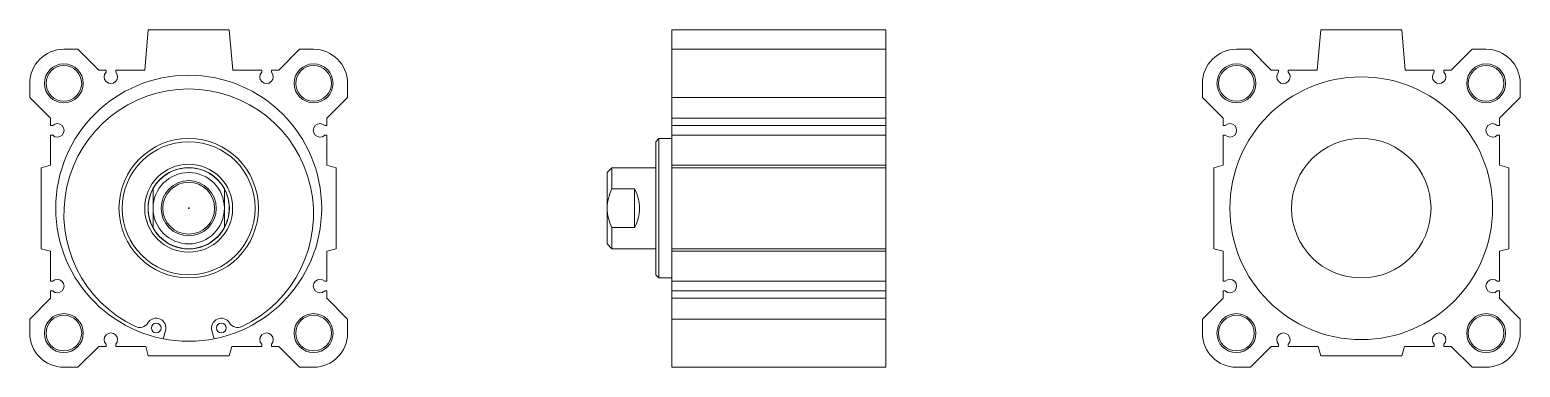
# Model space of a CAD drawing. Header units: millimetres. Extents: x -411 to 49, y -49 to 55.
import ezdxf

# ---------------------------------------------------------------- set-up
doc = ezdxf.new("R2010")
doc.units = ezdxf.units.MM
doc.header["$LTSCALE"] = 0.5
doc.layers.get('0').update_dxf_attribs({"color": 9, "lineweight": 15})

msp = doc.modelspace()

# ---------------------------------------------------------------- linework, layer by layer
at = {"color": 7, "linetype": 'Continuous'}
for p, q in [((-374.05, 55), (-375.13, 42.6)), ((-349.05, 55), (-374.05, 55)), ((-347.96, 42.6), (-349.05, 55)), ((-212.56, 49), (-212.56, 55)), ((-212.56, 55), (-146.56, 55)), ((-146.56, 55), (-146.56, 49)), ((-12.5, 55), (-13.58, 42.6)), ((12.5, 55), (-12.5, 55)), ((13.58, 42.6), (12.5, 55)), ((-395.7, 49), (-400.05, 49)), ((-395.7, 49), (-389.3, 42.6)), ((-333.8, 42.6), (-327.4, 49)), ((-323.05, 49), (-327.4, 49)), ((-212.56, 38.5), (-212.56, 49)), ((-212.56, 49), (-146.56, 49)), ((-146.56, 49), (-146.56, 38.5)), ((-34.15, 49), (-38.5, 49)), ((-27.75, 42.6), (-34.15, 49)), ((34.15, 49), (27.75, 42.6)), ((38.5, 49), (34.15, 49)), ((-389.3, 42.6), (-387.05, 42.6)), ((-387.05, 42.6), (-387.05, 41.93)), ((-384.05, 42.6), (-375.13, 42.6)), ((-384.05, 41.93), (-384.05, 42.6)), ((-347.96, 42.6), (-339.05, 42.6)), ((-339.05, 42.6), (-339.05, 41.93)), ((-336.05, 42.6), (-333.8, 42.6)), ((-336.05, 41.93), (-336.05, 42.6)), ((-25.5, 42.6), (-27.75, 42.6)), ((-25.5, 41.93), (-25.5, 42.6)), ((-13.58, 42.6), (-22.5, 42.6)), ((-22.5, 42.6), (-22.5, 41.93)), ((22.5, 42.6), (13.58, 42.6)), ((22.5, 41.93), (22.5, 42.6)), ((27.75, 42.6), (25.5, 42.6)), ((25.5, 42.6), (25.5, 41.93)), ((-410.55, 38.5), (-410.55, 34.15)), ((-312.55, 34.15), (-312.55, 38.5)), ((-212.56, 34.15), (-212.56, 38.5)), ((-146.56, 38.5), (-146.56, 34.15)), ((-49, 38.5), (-49, 34.15)), ((49, 34.15), (49, 38.5)), ((-410.55, 34.15), (-404.15, 27.75)), ((-318.95, 27.75), (-312.55, 34.15)), ((-212.56, 27.75), (-212.56, 34.15)), ((-212.56, 34.15), (-146.56, 34.15)), ((-146.56, 27.75), (-146.56, 34.15)), ((-42.6, 27.75), (-49, 34.15)), ((49, 34.15), (42.6, 27.75)), ((-404.15, 27.75), (-404.15, 25.5)), ((-318.95, 25.5), (-318.95, 27.75)), ((-212.56, 25.5), (-212.56, 27.75)), ((-212.56, 27.75), (-146.56, 27.75)), ((-146.56, 25.5), (-146.56, 27.75)), ((-42.6, 25.5), (-42.6, 27.75)), ((42.6, 27.75), (42.6, 25.5)), ((-403.48, 25.5), (-404.15, 25.5)), ((-318.95, 25.5), (-319.61, 25.5)), ((-212.56, 25.5), (-212.56, 22.5)), ((-146.56, 25.5), (-212.56, 25.5)), ((-146.56, 25.5), (-146.56, 22.5)), ((-42.6, 25.5), (-41.93, 25.5)), ((41.93, 25.5), (42.6, 25.5)), ((-404.15, 22.5), (-404.15, 13.28)), ((-404.15, 22.5), (-403.48, 22.5)), ((-319.61, 22.5), (-318.95, 22.5)), ((-318.95, 13.28), (-318.95, 22.5)), ((-216.56, 21.5), (-217.56, 20.5)), ((-217.56, 0), (-217.56, 20.5)), ((-216.56, 21.5), (-216.56, 0)), ((-212.56, 21.5), (-216.56, 21.5)), ((-212.56, 13.28), (-212.56, 22.5)), ((-146.56, 22.5), (-212.56, 22.5)), ((-146.56, 13.28), (-146.56, 22.5)), ((-42.6, 13.28), (-42.6, 22.5)), ((-41.93, 22.5), (-42.6, 22.5)), ((42.6, 22.5), (41.93, 22.5)), ((42.6, 22.5), (42.6, 13.28)), ((-404.15, 13.28), (-407.05, 12.5)), ((-407.05, 12.5), (-407.05, -12.5)), ((-316.05, 12.5), (-318.95, 13.28)), ((-316.05, -12.5), (-316.05, 12.5)), ((-231.06, 12.5), (-232.56, 11)), ((-232.56, 0), (-232.56, 11)), ((-231.06, 12.5), (-231.06, 5.94)), ((-217.56, 12.5), (-231.06, 12.5)), ((-212.56, 12.5), (-212.56, 13.28)), ((-212.56, 13.28), (-146.56, 13.28)), ((-212.56, -12.5), (-212.56, 12.5)), ((-212.56, 12.5), (-146.56, 12.5)), ((-146.56, 13.28), (-146.56, 12.5)), ((-146.56, 12.5), (-146.56, -12.5)), ((-42.6, 13.28), (-45.5, 12.5)), ((-45.5, 12.5), (-45.5, -12.5)), ((45.5, 12.5), (42.6, 13.28)), ((45.5, -12.5), (45.5, 12.5)), ((-372.55, 0), (-372.55, 5.94)), ((-350.55, 5.94), (-350.55, 0)), ((-231.06, 5.94), (-224.06, 5.94)), ((-224.06, -5.94), (-224.06, 5.94)), ((-372.55, -5.94), (-372.55, 0)), ((-350.55, 0), (-350.55, -5.94)), ((-232.56, -11), (-232.56, 0)), ((-217.56, -20.5), (-217.56, 0)), ((-216.56, 0), (-216.56, -21.5)), ((-231.06, -5.94), (-231.06, -12.5)), ((-224.06, -5.94), (-231.06, -5.94)), ((-407.05, -12.5), (-404.15, -13.28)), ((-404.15, -13.28), (-404.15, -22.5)), ((-318.95, -13.28), (-316.05, -12.5)), ((-318.95, -22.5), (-318.95, -13.28)), ((-232.56, -11), (-231.06, -12.5)), ((-231.06, -12.5), (-217.56, -12.5)), ((-212.56, -13.28), (-212.56, -12.5)), ((-212.56, -12.5), (-146.56, -12.5)), ((-212.56, -22.5), (-212.56, -13.28)), ((-212.56, -13.28), (-146.56, -13.28)), ((-146.56, -12.5), (-146.56, -13.28)), ((-146.56, -22.5), (-146.56, -13.28)), ((-45.5, -12.5), (-42.6, -13.28)), ((-42.6, -22.5), (-42.6, -13.28)), ((42.6, -13.28), (45.5, -12.5)), ((42.6, -13.28), (42.6, -22.5)), ((-403.48, -22.5), (-404.15, -22.5)), ((-318.95, -22.5), (-319.61, -22.5)), ((-217.56, -20.5), (-216.56, -21.5)), ((-216.56, -21.5), (-212.56, -21.5)), ((-212.56, -22.5), (-212.56, -25.5)), ((-146.56, -22.5), (-212.56, -22.5)), ((-146.56, -22.5), (-146.56, -25.5)), ((-42.6, -22.5), (-41.93, -22.5)), ((41.93, -22.5), (42.6, -22.5)), ((-404.15, -25.5), (-404.15, -27.75)), ((-404.15, -25.5), (-403.48, -25.5)), ((-319.61, -25.5), (-318.95, -25.5)), ((-318.95, -27.75), (-318.95, -25.5)), ((-212.56, -27.75), (-212.56, -25.5)), ((-146.56, -25.5), (-212.56, -25.5)), ((-146.56, -27.75), (-146.56, -25.5)), ((-42.6, -27.75), (-42.6, -25.5)), ((-41.93, -25.5), (-42.6, -25.5)), ((42.6, -25.5), (41.93, -25.5)), ((42.6, -25.5), (42.6, -27.75)), ((-404.15, -27.75), (-410.55, -34.15)), ((-312.55, -34.15), (-318.95, -27.75)), ((-212.56, -27.75), (-146.56, -27.75)), ((-212.56, -34.15), (-212.56, -27.75)), ((-146.56, -34.15), (-146.56, -27.75)), ((-49, -34.15), (-42.6, -27.75)), ((42.6, -27.75), (49, -34.15)), ((-410.55, -34.15), (-410.55, -38.5)), ((-312.55, -38.5), (-312.55, -34.15)), ((-212.56, -38.5), (-212.56, -34.15)), ((-212.56, -34.15), (-146.56, -34.15)), ((-146.56, -34.15), (-146.56, -38.5)), ((-49, -34.15), (-49, -38.5)), ((49, -38.5), (49, -34.15)), ((-368.69, -37.73), (-369.4, -40.24)), ((-353.69, -40.24), (-354.41, -37.73)), ((-212.56, -49), (-212.56, -38.5)), ((-146.56, -38.5), (-146.56, -49)), ((-395.7, -49), (-389.3, -42.6)), ((-389.3, -42.6), (-387.05, -42.6)), ((-387.05, -41.93), (-387.05, -42.6)), ((-384.05, -42.6), (-384.05, -41.93)), ((-384.05, -42.6), (-374.82, -42.6)), ((-374.82, -42.6), (-374.05, -45.5)), ((-374.05, -45.5), (-349.05, -45.5)), ((-349.05, -45.5), (-348.27, -42.6)), ((-348.27, -42.6), (-339.05, -42.6)), ((-339.05, -41.93), (-339.05, -42.6)), ((-336.05, -42.6), (-336.05, -41.93)), ((-336.05, -42.6), (-333.8, -42.6)), ((-333.8, -42.6), (-327.4, -49)), ((-27.75, -42.6), (-34.15, -49)), ((-25.5, -42.6), (-27.75, -42.6)), ((-25.5, -42.6), (-25.5, -41.93)), ((-22.5, -41.93), (-22.5, -42.6)), ((-13.28, -42.6), (-22.5, -42.6)), ((-13.28, -42.6), (-12.5, -45.5)), ((-12.5, -45.5), (12.5, -45.5)), ((12.5, -45.5), (13.28, -42.6)), ((22.5, -42.6), (13.28, -42.6)), ((22.5, -42.6), (22.5, -41.93)), ((25.5, -41.93), (25.5, -42.6)), ((27.75, -42.6), (25.5, -42.6)), ((34.15, -49), (27.75, -42.6)), ((-400.05, -49), (-395.7, -49)), ((-327.4, -49), (-323.05, -49)), ((-212.56, -49), (-146.56, -49)), ((-38.5, -49), (-34.15, -49)), ((34.15, -49), (38.5, -49))]:
    msp.add_line(p, q, dxfattribs=at)
at = {"color": 124}
for p, q in [((-361.77, 0), (-361.32, 0)), ((-361.55, -0.22), (-361.55, 0.22))]:
    msp.add_line(p, q, dxfattribs=at)
at = {"color": 7, "linetype": 'Continuous'}
for centre, radius in [((-400.05, 38.5), 6), ((-400.05, 38.5), 5.5), ((-323.05, 38.5), 6), ((-323.05, 38.5), 5.5), ((-38.5, 38.5), 6), ((-38.5, 38.5), 5.5), ((38.5, 38.5), 6), ((38.5, 38.5), 5.5), ((-361.55, 0), 41), ((0, 0), 40.5), ((-361.55, 0), 21.5), ((-361.55, 0), 20.5), ((0, 0), 21.5), ((-361.55, 0), 13.55), ((-361.55, 0), 12.55), ((-361.55, 0), 8.5), ((-361.55, 0), 8), ((-400.05, -38.5), 6), ((-400.05, -38.5), 5.5), ((-371.57, -36.91), 1.5), ((-351.52, -36.91), 1.5), ((-323.05, -38.5), 6), ((-323.05, -38.5), 5.5), ((-38.5, -38.5), 6), ((-38.5, -38.5), 5.5), ((38.5, -38.5), 6), ((38.5, -38.5), 5.5)]:
    msp.add_circle(centre, radius, dxfattribs=at)
for centre, radius, start, end in [((-400.05, 38.5), 10.5, 90, 180), ((-323.05, 38.5), 10.5, 0, 90), ((-38.5, 38.5), 10.5, 90, 180), ((38.5, 38.5), 10.5, 0, 90), ((-385.55, 40.5), 2.08, 136.2937, 43.7063), ((-337.55, 40.5), 2.08, 136.2937, 43.7063), ((-24, 40.5), 2.08, 136.2937, 43.7063), ((24, 40.5), 2.08, 136.2937, 43.7063), ((-361.55, -1.71), 38.48, 295.2818, 244.7182), ((-402.05, 24), 2.08, 226.2937, 133.7063), ((-321.05, 24), 2.08, 46.2937, 313.7063), ((-40.5, 24), 2.07, 226.2937, 133.7063), ((40.5, 24), 2.08, 46.2937, 313.7063), ((-361.55, 0), 12.5, 28.3576, 151.6424), ((-361.55, 0), 11, 0, 180), ((-361.55, 0), 12.5, 151.6424, 180), ((-361.55, 0), 12.5, 0, 28.3576), ((-218.56, -0.38), 14, 153.1919, 178.4504), ((-235.06, 0), 12.5, 0, 28.3576), ((-361.55, 0), 12.5, 180, 208.3576), ((-361.55, 0), 11, 180, 0), ((-361.55, 0), 12.5, 331.6424, 0), ((-218.74, 0.34), 13.83, 181.3883, 206.9694), ((-235.06, 0), 12.5, 331.6424, 0), ((-361.55, 0), 12.5, 208.3576, 331.6424), ((-402.05, -24), 2.08, 226.2937, 133.7063), ((-321.05, -24), 2.08, 46.2937, 313.7063), ((-40.5, -24), 2.07, 226.2937, 133.7063), ((40.5, -24), 2.08, 46.2937, 313.7063), ((-376.7, -33.79), 3, 244.7182, 328.6388), ((-371.57, -36.91), 3, 344.1, 148.6388), ((-351.52, -36.91), 3, 31.3612, 195.9), ((-346.4, -33.79), 3, 211.3612, 295.2818), ((-400.05, -38.5), 10.5, 180, 270), ((-385.55, -40.5), 2.08, 316.2937, 223.7063), ((-337.55, -40.5), 2.08, 316.2937, 223.7063), ((-323.05, -38.5), 10.5, 270, 0), ((-38.5, -38.5), 10.5, 180, 270), ((-24, -40.5), 2.08, 316.2937, 223.7063), ((24, -40.5), 2.08, 316.2937, 223.7063), ((38.5, -38.5), 10.5, 270, 0)]:
    msp.add_arc(centre, radius, start, end, dxfattribs=at)

doc.saveas('drawing.dxf')
